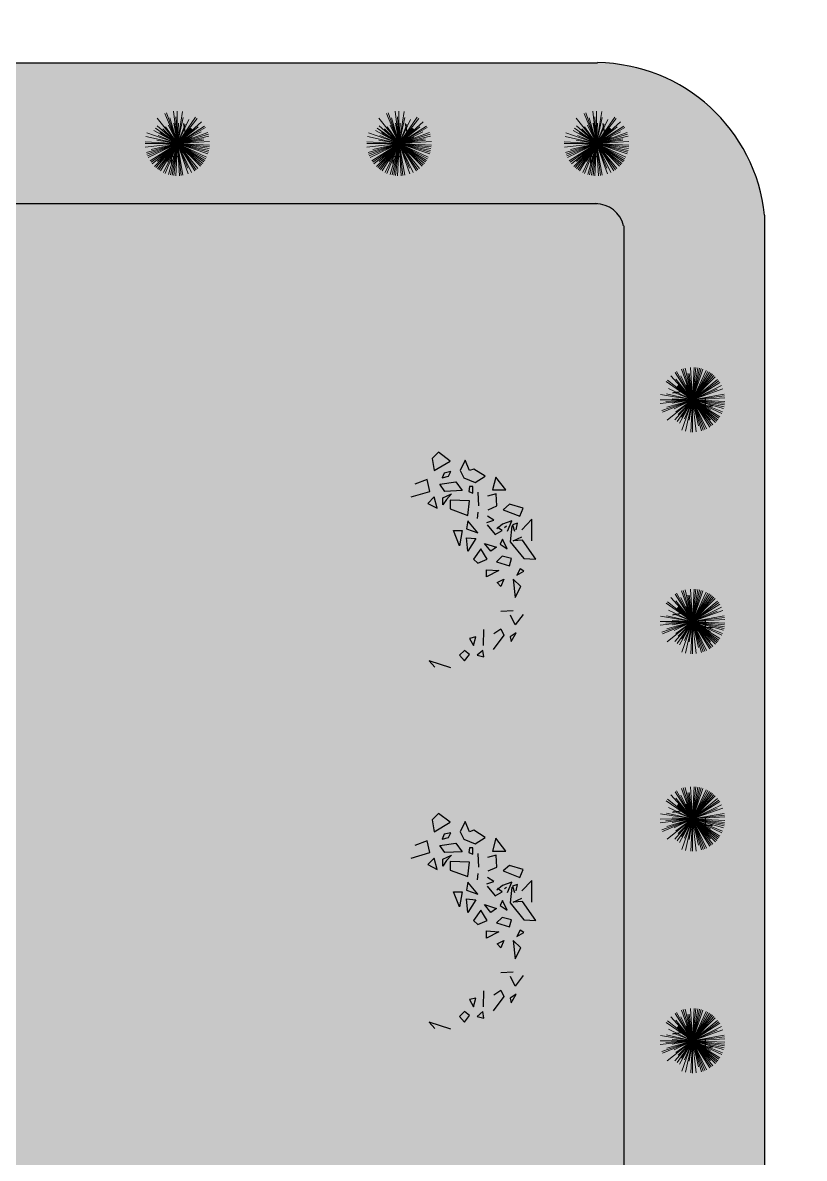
# Model space of a CAD drawing. Header units: millimetres. Extents: x -1544140 to 7445918, y -1294905 to 2019878.
# Drawn here: x 2044344 to 2047460, y 25462 to 29990 of the extents above; entities that cross this region are included whole.
import ezdxf

# ---------------------------------------------------------------- set-up
doc = ezdxf.new("R2010")
doc.units = ezdxf.units.MM
doc.header["$MEASUREMENT"] = 0
doc.layers.add('marc det', color=74, linetype='Continuous', lineweight=18)
picture_1 = doc.add_image_def('image5.png', size_in_pixel=(1482, 826))

msp = doc.modelspace()

# ---------------------------------------------------------------- hatches: boundary and pattern name
at = {"true_color": 0x8dc133, "transparency": 33554687}
h = msp.add_hatch(color=65, dxfattribs=at)
h.dxf.hatch_style = 1
h.paths.add_polyline_path([(2047302, 29222.2, 0.388077), (2046616.6, 29830.7), (2041561.2, 29830.7, 0.352206), (2040692.5, 28724.7), (2040692.5, 22046.5, 0.394381), (2042076.2, 21252.3), (2046400.7, 21252.3, 0.416277), (2047302, 22499.1)])
h.paths.add_polyline_path([(2046739.9, 29180.6, 0.351898), (2046622.3, 29268.6), (2041636.8, 29268.6, 0.326949), (2041254.7, 28728.5), (2041254.7, 22145.2, 0.386529), (2042000.4, 21814.5), (2046348.7, 21814.5, 0.417198), (2046739.9, 22444.8)], flags=16)
at = {"true_color": 0xb8d93f, "transparency": 33554687}
h = msp.add_hatch(color=63, dxfattribs=at)
h.dxf.hatch_style = 1
h.paths.add_polyline_path([(2041636.8, 29268.6, 0.326949), (2041254.7, 28728.5), (2041254.7, 22145.2, 0.386529), (2042000.4, 21814.5), (2046348.7, 21814.5, 0.417198), (2046739.9, 22444.8), (2046739.9, 29180.6, 0.351898), (2046622.3, 29268.6)])
at = {"layer": 'marc det'}
for points in [[(2045591, 27622.9), (2045613.7, 27538.4), (2045649.3, 27510.7), (2045720.9, 27459.7), (2045727.2, 27406.1), (2045788.9, 27398.9), (2045815, 27419.5), (2045854.2, 27404.1), (2045965.4, 27344.7), (2046003.9, 27363.9), (2046051.7, 27396.5), (2046093.8, 27397.1), (2046118.6, 27332.4), (2046125, 27422.5), (2046166.4, 27411.4), (2046196.9, 27440.5), (2046235.4, 27444.2), (2046283.9, 27488.6), (2046338.4, 27503.2), (2046369.5, 27544.1), (2046363.6, 27573.9), (2046386.1, 27613.1), (2046436.9, 27630.8), (2046500.8, 27643.4), (2046452.8, 27657.1), (2046414.3, 27699.8), (2046430.9, 27753.3), (2046454, 27788.8), (2046439.5, 27832.4), (2046439.4, 27878.7), (2046472.7, 27908.5), (2046434.2, 27920.2), (2046406.5, 27968.9), (2046408.6, 28019.6), (2046383.1, 28072.6), (2046346.8, 28088.6), (2046332.2, 28116.7), (2046324.9, 28153.9), (2046274.1, 28167.1), (2046245, 28192.3), (2046237.6, 28260.4), (2046248.4, 28312.8), (2046218, 28268.2), (2046185.4, 28234.7), (2046154.9, 28236.4), (2046112.7, 28266.8), (2046062.6, 28291.7), (2046021.2, 28287.5), (2045920.3, 28294.7), (2045876.6, 28378.8), (2045883.3, 28275.8), (2045836.1, 28247.2), (2045791.8, 28242.3), (2045731.6, 28211.2), (2045699.7, 28173.9), (2045651.9, 28156.8), (2045635.2, 28118.7), (2045599.7, 28069.2), (2045603.7, 28028.3), (2045535.2, 28029.5), (2045589, 27985.9), (2045546.9, 27969.9), (2045536, 27948.4), (2045520.9, 27896.7), (2045533.2, 27886), (2045539.9, 27790.7), (2045524, 27764.4), (2045542.2, 27717.7), (2045537.2, 27681.9), (2045490.1, 27645.6), (2045436.4, 27611.8), (2045487.9, 27625.8), (2045560.5, 27640.1)], [(2045591, 26182.4), (2045613.7, 26097.9), (2045649.3, 26070.2), (2045720.9, 26019.2), (2045727.2, 25965.6), (2045788.9, 25958.4), (2045815, 25979), (2045854.2, 25963.6), (2045965.4, 25904.3), (2046003.9, 25923.4), (2046051.7, 25956), (2046093.8, 25956.6), (2046118.6, 25891.9), (2046125, 25982), (2046166.4, 25970.9), (2046196.9, 26000), (2046235.4, 26003.7), (2046283.9, 26048.1), (2046338.4, 26062.7), (2046369.5, 26103.6), (2046363.6, 26133.4), (2046386.1, 26172.6), (2046436.9, 26190.3), (2046500.8, 26202.9), (2046452.8, 26216.6), (2046414.3, 26259.3), (2046430.9, 26312.8), (2046454, 26348.3), (2046439.5, 26391.9), (2046439.4, 26438.2), (2046472.7, 26468), (2046434.2, 26479.7), (2046406.5, 26528.4), (2046408.6, 26579.1), (2046383.1, 26632.1), (2046346.8, 26648.1), (2046332.2, 26676.2), (2046324.9, 26713.4), (2046274.1, 26726.6), (2046245, 26751.8), (2046237.6, 26819.9), (2046248.4, 26872.3), (2046218, 26827.7), (2046185.4, 26794.2), (2046154.9, 26795.9), (2046112.7, 26826.3), (2046062.6, 26851.2), (2046021.2, 26847), (2045920.3, 26854.2), (2045876.6, 26938.3), (2045883.3, 26835.3), (2045836.1, 26806.7), (2045791.8, 26801.8), (2045731.6, 26770.7), (2045699.7, 26733.4), (2045651.9, 26716.3), (2045635.2, 26678.2), (2045599.7, 26628.7), (2045603.7, 26587.8), (2045535.2, 26589), (2045589, 26545.4), (2045546.9, 26529.4), (2045536, 26507.9), (2045520.9, 26456.2), (2045533.2, 26445.5), (2045539.9, 26350.2), (2045524, 26323.9), (2045542.2, 26277.2), (2045537.2, 26241.4), (2045490.1, 26205.1), (2045436.4, 26171.3), (2045487.9, 26185.3), (2045560.5, 26199.6)]]:
    msp.add_hatch(color=102, dxfattribs=at).paths.add_polyline_path(points)

# ---------------------------------------------------------------- linework, layer by layer
at = {"color": 116, "lineweight": -2, "true_color": 0x136734}
for p, q in [((2044993.2, 29547.4), (2044986, 29588.7)), ((2045877.3, 29547.4), (2045870, 29588.7)), ((2046664.9, 29547.4), (2046657.6, 29588.7)), ((2046975.5, 28519.7), (2046934.2, 28512.4)), ((2046975.5, 27635.6), (2046934.2, 27628.3)), ((2046975.5, 26848.1), (2046934.2, 26840.8)), ((2046975.5, 25964), (2046934.2, 25956.7))]:
    msp.add_line(p, q, dxfattribs=at)
at = {"color": 116, "true_color": 0x136734}
for p, q in [((2044935.9, 29483.7), (2044935.9, 29429.1)), ((2045819.9, 29483.7), (2045819.9, 29429.1)), ((2046607.5, 29483.7), (2046607.5, 29429.1)), ((2044908.5, 29456.4), (2044963.2, 29456.4)), ((2045792.6, 29456.4), (2045847.3, 29456.4)), ((2046580.2, 29456.4), (2046634.8, 29456.4)), ((2047066.5, 28435), (2047066.5, 28489.7)), ((2047039.2, 28462.3), (2047093.8, 28462.3)), ((2047039.2, 27578.2), (2047093.8, 27578.2)), ((2047066.5, 27550.9), (2047066.5, 27605.6)), ((2047066.5, 26763.4), (2047066.5, 26818)), ((2047039.2, 26790.7), (2047093.8, 26790.7)), ((2047039.2, 25906.6), (2047093.8, 25906.6)), ((2047066.5, 25879.3), (2047066.5, 25933.9))]:
    msp.add_line(p, q, dxfattribs=at)
at = {"color": 96}
for p, q in [((2046001.4, 28277.3), (2045976.5, 28251.8)), ((2046048.6, 28242.3), (2046001.4, 28277.3)), ((2045976.5, 28251.8), (2045984, 28204.1)), ((2045984, 28204.1), (2046048.6, 28242.3)), ((2046108.2, 28245.4), (2046088.3, 28204.1)), ((2046125.6, 28204.1), (2046108.2, 28245.4)), ((2046143, 28210.4), (2046125.6, 28204.1)), ((2046187.7, 28181.7), (2046143, 28210.4)), ((2045956.6, 28169), (2045906.9, 28149.9)), ((2045966.6, 28121.2), (2045956.6, 28169)), ((2046023.7, 28194.5), (2046016.3, 28175.4)), ((2046016.3, 28175.4), (2046041.1, 28181.7)), ((2046051, 28200.8), (2046023.7, 28194.5)), ((2046041.1, 28181.7), (2046051, 28200.8)), ((2046088.3, 28204.1), (2046103.2, 28175.4)), ((2046103.2, 28175.4), (2046147.9, 28156.3)), ((2046147.9, 28156.3), (2046187.7, 28181.7)), ((2046230, 28178.5), (2046217.5, 28127.6)), ((2046269.7, 28127.6), (2046230, 28178.5)), ((2045892, 28098.9), (2045966.6, 28121.2)), ((2046006.3, 28149.9), (2046070.9, 28159.4)), ((2046026.2, 28121.2), (2046006.3, 28149.9)), ((2046095.8, 28124.4), (2046026.2, 28121.2)), ((2046070.9, 28159.4), (2046095.8, 28124.4)), ((2046125.6, 28140.3), (2046123.1, 28121.2)), ((2046123.1, 28121.2), (2046138, 28114.8)), ((2046138, 28140.3), (2046125.6, 28140.3)), ((2046138, 28114.8), (2046138, 28140.3)), ((2046217.5, 28127.6), (2046269.7, 28127.6)), ((2045984, 28098.9), (2045959.1, 28073.4)), ((2045996.4, 28054.3), (2045984, 28098.9)), ((2046018.7, 28095.7), (2046053.5, 28111.7)), ((2046018.7, 28067.1), (2046018.7, 28095.7)), ((2046033.7, 28089.4), (2046018.7, 28067.1)), ((2046053.5, 28111.7), (2046033.7, 28089.4)), ((2046048.6, 28086.2), (2046048.6, 28051.1)), ((2046125.6, 28083), (2046048.6, 28086.2)), ((2046118.2, 28025.6), (2046125.6, 28083)), ((2046157.9, 28118), (2046160.4, 28063.9)), ((2046232.1, 28111.8), (2046197.3, 28102.3)), ((2046234.6, 28064), (2046232.1, 28111.8)), ((2045959.1, 28073.4), (2045996.4, 28054.3)), ((2046048.6, 28051.1), (2046118.2, 28025.6)), ((2046157.9, 28038.4), (2046155.4, 28012.9)), ((2046199.8, 28048.1), (2046234.6, 28064)), ((2046284.3, 28070.4), (2046259.4, 28048.1)), ((2046259.4, 28048.1), (2046326.5, 28022.7)), ((2046338.9, 28054.5), (2046284.3, 28070.4)), ((2046326.5, 28022.7), (2046338.9, 28054.5)), ((2046118.2, 28003.4), (2046113.2, 27971.5)), ((2046157.9, 27955.6), (2046118.2, 28003.4)), ((2046194.8, 27997.1), (2046222.1, 28006.7)), ((2046195.2, 27987.4), (2046227.5, 27949.2)), ((2046222.1, 28006.7), (2046197.3, 28022.7)), ((2046256.9, 27990.8), (2046234.6, 27971.7)), ((2046294.2, 28003.5), (2046256.9, 27990.8)), ((2046264.7, 27977.9), (2046272.2, 27984.2)), ((2046276.8, 27962.1), (2046294.2, 28003.5)), ((2046294.5, 27984.2), (2046287.1, 27920.5)), ((2046316.6, 27994), (2046296.7, 27987.6)), ((2046296.7, 27987.6), (2046304.1, 27962.1)), ((2046311.6, 27968.5), (2046316.6, 27994)), ((2046373.7, 28009.9), (2046334, 27968.5)), ((2046373.7, 27923.9), (2046373.7, 28009.9)), ((2046085.8, 27904.6), (2046061, 27965.1)), ((2046061, 27965.1), (2046095.8, 27965.1)), ((2046095.8, 27965.1), (2046085.8, 27904.6)), ((2046113.2, 27971.5), (2046157.9, 27955.6)), ((2046227.5, 27949.2), (2046254.8, 27965.1)), ((2046254.8, 27965.1), (2046237.4, 27977.9)), ((2046299.5, 27923.7), (2046334.3, 27939.6)), ((2046113.2, 27936.5), (2046150.4, 27933.3)), ((2046118.2, 27882.3), (2046113.2, 27936.5)), ((2046150.4, 27933.3), (2046118.2, 27882.3)), ((2046210.1, 27882.3), (2046185.2, 27914.1)), ((2046185.2, 27914.1), (2046232.4, 27898.2)), ((2046232.4, 27898.2), (2046210.1, 27882.3)), ((2046257.3, 27930.1), (2046247.3, 27911)), ((2046247.3, 27911), (2046274.7, 27891.9)), ((2046274.7, 27891.9), (2046257.3, 27930.1)), ((2046287.1, 27920.5), (2046341.7, 27853.6)), ((2046336.8, 27926.9), (2046299.5, 27923.7)), ((2046389, 27850.5), (2046336.8, 27926.9)), ((2046170.3, 27891.9), (2046140.5, 27850.5)), ((2046140.5, 27850.5), (2046157.9, 27834.5)), ((2046157.9, 27834.5), (2046195.2, 27850.5)), ((2046195.2, 27850.5), (2046170.3, 27891.9)), ((2046254.8, 27863.2), (2046232.4, 27840.9)), ((2046292.1, 27853.6), (2046254.8, 27863.2)), ((2046284.6, 27825), (2046292.1, 27853.6)), ((2046341.7, 27853.6), (2046389, 27850.5)), ((2046192.7, 27780.4), (2046192.7, 27809)), ((2046192.7, 27809), (2046242.4, 27805.8)), ((2046242.4, 27805.8), (2046192.7, 27780.4)), ((2046232.4, 27840.9), (2046284.6, 27825)), ((2046326.9, 27812.2), (2046314.4, 27786.7)), ((2046314.4, 27786.7), (2046341.7, 27802.7)), ((2046341.7, 27802.7), (2046326.9, 27812.2)), ((2046234.9, 27758.1), (2046262.3, 27770.8)), ((2046249.8, 27742.1), (2046234.9, 27758.1)), ((2046262.3, 27770.8), (2046249.8, 27742.1)), ((2046299.5, 27770.8), (2046307, 27697.5)), ((2046329.3, 27742.1), (2046299.5, 27770.8)), ((2046307, 27697.5), (2046329.3, 27742.1)), ((2046249.8, 27643.4), (2046299.5, 27646.6)), ((2046306.6, 27589.4), (2046289.2, 27627.6)), ((2046338.9, 27630.8), (2046306.6, 27589.4)), ((2046150.4, 27541.4), (2046125.6, 27535.1)), ((2046125.6, 27535.1), (2046140.5, 27506.4)), ((2046140.5, 27506.4), (2046150.4, 27541.4)), ((2046180.3, 27506.4), (2046182.7, 27570.1)), ((2046261.9, 27548), (2046219.7, 27490.7)), ((2046222.1, 27554.4), (2046249.5, 27573.5)), ((2046249.5, 27573.5), (2046261.9, 27548)), ((2046311.6, 27557.6), (2046286.8, 27541.6)), ((2046286.8, 27541.6), (2046291.7, 27522.5)), ((2046291.7, 27522.5), (2046311.6, 27557.6)), ((2046105.7, 27487.3), (2046085.8, 27468.2)), ((2046125.6, 27471.4), (2046105.7, 27487.3)), ((2046177.8, 27487.3), (2046155.4, 27468.2)), ((2046182.7, 27461.8), (2046177.8, 27487.3)), ((2045964.1, 27445.9), (2045986.5, 27420.4)), ((2046051, 27417.2), (2045964.1, 27445.9)), ((2046085.8, 27468.2), (2046105.7, 27445.9)), ((2046105.7, 27445.9), (2046125.6, 27471.4)), ((2046155.4, 27468.2), (2046182.7, 27461.8)), ((2046001.4, 26836.8), (2045976.5, 26811.3)), ((2045976.5, 26811.3), (2045984, 26763.6)), ((2046048.6, 26801.8), (2046001.4, 26836.8)), ((2045984, 26763.6), (2046048.6, 26801.8)), ((2046108.2, 26804.9), (2046088.3, 26763.6)), ((2046088.3, 26763.6), (2046103.2, 26734.9)), ((2046125.6, 26763.6), (2046108.2, 26804.9)), ((2046143, 26769.9), (2046125.6, 26763.6)), ((2046187.7, 26741.2), (2046143, 26769.9)), ((2045956.6, 26728.5), (2045906.9, 26709.4)), ((2045966.6, 26680.7), (2045956.6, 26728.5)), ((2046006.3, 26709.4), (2046070.9, 26718.9)), ((2046023.7, 26754), (2046016.3, 26734.9)), ((2046016.3, 26734.9), (2046041.1, 26741.2)), ((2046051, 26760.3), (2046023.7, 26754)), ((2046041.1, 26741.2), (2046051, 26760.3)), ((2046070.9, 26718.9), (2046095.8, 26683.9)), ((2046103.2, 26734.9), (2046147.9, 26715.8)), ((2046147.9, 26715.8), (2046187.7, 26741.2)), ((2046230, 26738), (2046217.5, 26687.1)), ((2046269.7, 26687.1), (2046230, 26738)), ((2045892, 26658.4), (2045966.6, 26680.7)), ((2046026.2, 26680.7), (2046006.3, 26709.4)), ((2046018.7, 26655.2), (2046053.5, 26671.2)), ((2046095.8, 26683.9), (2046026.2, 26680.7)), ((2046053.5, 26671.2), (2046033.7, 26648.9)), ((2046125.6, 26699.8), (2046123.1, 26680.7)), ((2046123.1, 26680.7), (2046138, 26674.3)), ((2046138, 26699.8), (2046125.6, 26699.8)), ((2046138, 26674.3), (2046138, 26699.8)), ((2046157.9, 26677.5), (2046160.4, 26623.4)), ((2046232.1, 26671.3), (2046197.3, 26661.8)), ((2046217.5, 26687.1), (2046269.7, 26687.1)), ((2046234.6, 26623.5), (2046232.1, 26671.3)), ((2045984, 26658.4), (2045959.1, 26632.9)), ((2045959.1, 26632.9), (2045996.4, 26613.8)), ((2045996.4, 26613.8), (2045984, 26658.4)), ((2046018.7, 26626.6), (2046018.7, 26655.2)), ((2046033.7, 26648.9), (2046018.7, 26626.6)), ((2046048.6, 26645.7), (2046048.6, 26610.6)), ((2046125.6, 26642.5), (2046048.6, 26645.7)), ((2046118.2, 26585.1), (2046125.6, 26642.5)), ((2046284.3, 26629.9), (2046259.4, 26607.6)), ((2046338.9, 26614), (2046284.3, 26629.9)), ((2046048.6, 26610.6), (2046118.2, 26585.1)), ((2046157.9, 26597.9), (2046155.4, 26572.4)), ((2046222.1, 26566.2), (2046197.3, 26582.2)), ((2046199.8, 26607.6), (2046234.6, 26623.5)), ((2046259.4, 26607.6), (2046326.5, 26582.2)), ((2046326.5, 26582.2), (2046338.9, 26614)), ((2046118.2, 26562.9), (2046113.2, 26531)), ((2046157.9, 26515.1), (2046118.2, 26562.9)), ((2046194.8, 26556.6), (2046222.1, 26566.2)), ((2046195.2, 26546.9), (2046227.5, 26508.7)), ((2046256.9, 26550.3), (2046234.6, 26531.2)), ((2046254.8, 26524.6), (2046237.4, 26537.4)), ((2046294.2, 26563), (2046256.9, 26550.3)), ((2046264.7, 26537.4), (2046272.2, 26543.7)), ((2046276.8, 26521.6), (2046294.2, 26563)), ((2046294.5, 26543.7), (2046287.1, 26480)), ((2046316.6, 26553.5), (2046296.7, 26547.1)), ((2046296.7, 26547.1), (2046304.1, 26521.6)), ((2046311.6, 26528), (2046316.6, 26553.5)), ((2046373.7, 26569.4), (2046334, 26528)), ((2046373.7, 26483.4), (2046373.7, 26569.4)), ((2046085.8, 26464.1), (2046061, 26524.6)), ((2046061, 26524.6), (2046095.8, 26524.6)), ((2046095.8, 26524.6), (2046085.8, 26464.1)), ((2046113.2, 26531), (2046157.9, 26515.1)), ((2046113.2, 26496), (2046150.4, 26492.8)), ((2046118.2, 26441.8), (2046113.2, 26496)), ((2046150.4, 26492.8), (2046118.2, 26441.8)), ((2046227.5, 26508.7), (2046254.8, 26524.6)), ((2046257.3, 26489.6), (2046247.3, 26470.5)), ((2046274.7, 26451.4), (2046257.3, 26489.6)), ((2046299.5, 26483.2), (2046334.3, 26499.1)), ((2046170.3, 26451.4), (2046140.5, 26410)), ((2046195.2, 26410), (2046170.3, 26451.4)), ((2046210.1, 26441.8), (2046185.2, 26473.6)), ((2046185.2, 26473.6), (2046232.4, 26457.7)), ((2046232.4, 26457.7), (2046210.1, 26441.8)), ((2046247.3, 26470.5), (2046274.7, 26451.4)), ((2046287.1, 26480), (2046341.7, 26413.1)), ((2046336.8, 26486.4), (2046299.5, 26483.2)), ((2046389, 26410), (2046336.8, 26486.4)), ((2046140.5, 26410), (2046157.9, 26394)), ((2046157.9, 26394), (2046195.2, 26410)), ((2046254.8, 26422.7), (2046232.4, 26400.4)), ((2046232.4, 26400.4), (2046284.6, 26384.5)), ((2046292.1, 26413.1), (2046254.8, 26422.7)), ((2046284.6, 26384.5), (2046292.1, 26413.1)), ((2046341.7, 26413.1), (2046389, 26410)), ((2046192.7, 26339.9), (2046192.7, 26368.5)), ((2046192.7, 26368.5), (2046242.4, 26365.3)), ((2046242.4, 26365.3), (2046192.7, 26339.9)), ((2046326.9, 26371.7), (2046314.4, 26346.2)), ((2046314.4, 26346.2), (2046341.7, 26362.2)), ((2046341.7, 26362.2), (2046326.9, 26371.7)), ((2046234.9, 26317.6), (2046262.3, 26330.3)), ((2046249.8, 26301.6), (2046234.9, 26317.6)), ((2046262.3, 26330.3), (2046249.8, 26301.6)), ((2046299.5, 26330.3), (2046307, 26257)), ((2046329.3, 26301.6), (2046299.5, 26330.3)), ((2046307, 26257), (2046329.3, 26301.6)), ((2046249.8, 26202.9), (2046299.5, 26206.1)), ((2046306.6, 26148.9), (2046289.2, 26187.1)), ((2046338.9, 26190.3), (2046306.6, 26148.9)), ((2046180.3, 26065.9), (2046182.7, 26129.6)), ((2046222.1, 26113.9), (2046249.5, 26133)), ((2046249.5, 26133), (2046261.9, 26107.5)), ((2046150.4, 26100.9), (2046125.6, 26094.6)), ((2046125.6, 26094.6), (2046140.5, 26065.9)), ((2046140.5, 26065.9), (2046150.4, 26100.9)), ((2046261.9, 26107.5), (2046219.7, 26050.2)), ((2046311.6, 26117.1), (2046286.8, 26101.1)), ((2046286.8, 26101.1), (2046291.7, 26082)), ((2046291.7, 26082), (2046311.6, 26117.1)), ((2046105.7, 26046.8), (2046085.8, 26027.7)), ((2046125.6, 26030.9), (2046105.7, 26046.8)), ((2046177.8, 26046.8), (2046155.4, 26027.7)), ((2046182.7, 26021.3), (2046177.8, 26046.8)), ((2045964.1, 26005.4), (2045986.5, 25979.9)), ((2046051, 25976.7), (2045964.1, 26005.4)), ((2046085.8, 26027.7), (2046105.7, 26005.4)), ((2046105.7, 26005.4), (2046125.6, 26030.9)), ((2046155.4, 26027.7), (2046182.7, 26021.3))]:
    msp.add_line(p, q, dxfattribs=at)
for points in [[(2041561.2, 29830.7), (2046636, 29830.7)], [(2041636.8, 29268.6), (2046636, 29268.6)], [(2047302, 29222.2), (2047302, 22147.4)], [(2046739.9, 29180.6), (2046739.9, 22201.7)]]:
    msp.add_lwpolyline(points)
for radius, start in [(679.4, 5.9777), (117.2, 14.4217)]:
    msp.add_arc((2046626.3, 29151.4), radius, start, 89.182)
at = {"layer": 'marc det', "color": 116, "true_color": 0x136734}
for p, q in [((2044960.2, 29508.7), (2044910.2, 29627.6)), ((2044960.2, 29508.7), (2044916.9, 29630.2)), ((2044960.2, 29508.7), (2044945, 29636.8)), ((2044960.2, 29508.7), (2044953.6, 29614.6)), ((2044960.2, 29508.7), (2044959.5, 29637.7)), ((2044960.2, 29508.7), (2044981.1, 29636)), ((2045844.3, 29508.7), (2045794.3, 29627.6)), ((2045844.3, 29508.7), (2045801, 29630.2)), ((2045844.3, 29508.7), (2045829.1, 29636.8)), ((2045844.3, 29508.7), (2045837.7, 29614.6)), ((2045844.3, 29508.7), (2045843.5, 29637.7)), ((2045844.3, 29508.7), (2045865.1, 29636)), ((2046631.9, 29508.7), (2046581.8, 29627.6)), ((2046631.9, 29508.7), (2046588.5, 29630.2)), ((2046631.9, 29508.7), (2046616.7, 29636.8)), ((2046631.9, 29508.7), (2046625.3, 29614.6)), ((2046631.9, 29508.7), (2046631.1, 29637.7)), ((2046631.9, 29508.7), (2046652.7, 29636)), ((2044960.2, 29508.7), (2044872.8, 29570)), ((2044872.8, 29570), (2044960.2, 29508.7)), ((2044960.2, 29508.7), (2044879.2, 29609.1)), ((2044960.2, 29508.7), (2044880.3, 29579.3)), ((2044960.2, 29508.7), (2044912.5, 29575.2)), ((2044960.2, 29508.7), (2044924.3, 29582.1)), ((2044960.2, 29508.7), (2044930.2, 29610.7)), ((2044960.2, 29508.7), (2044946.1, 29589)), ((2044959, 29507.3), (2045033, 29612.9)), ((2045033, 29612.9), (2044959, 29507.3)), ((2044959, 29507.3), (2045038.8, 29608.6)), ((2044960.2, 29508.7), (2044983.2, 29612.2)), ((2044960.2, 29508.7), (2045005.6, 29604.4)), ((2044960.2, 29508.7), (2045055.8, 29595.2)), ((2044960.2, 29508.7), (2044964.3, 29590)), ((2044960.2, 29508.7), (2044990.9, 29584)), ((2044960.2, 29508.7), (2045069, 29578)), ((2044960.2, 29508.7), (2045042.6, 29575.2)), ((2044960.2, 29508.7), (2045072.7, 29571.8)), ((2044960.2, 29508.7), (2045014, 29569.6)), ((2045844.3, 29508.7), (2045756.9, 29570)), ((2045756.9, 29570), (2045844.3, 29508.7)), ((2045844.3, 29508.7), (2045763.3, 29609.1)), ((2045844.3, 29508.7), (2045764.3, 29579.3)), ((2045844.3, 29508.7), (2045796.5, 29575.2)), ((2045844.3, 29508.7), (2045808.4, 29582.1)), ((2045844.3, 29508.7), (2045814.3, 29610.7)), ((2045844.3, 29508.7), (2045830.2, 29589)), ((2045843.1, 29507.3), (2045917.1, 29612.9)), ((2045917.1, 29612.9), (2045843.1, 29507.3)), ((2045843.1, 29507.3), (2045922.9, 29608.6)), ((2045844.3, 29508.7), (2045867.3, 29612.2)), ((2045844.3, 29508.7), (2045889.7, 29604.4)), ((2045844.3, 29508.7), (2045939.9, 29595.2)), ((2045844.3, 29508.7), (2045848.4, 29590)), ((2045844.3, 29508.7), (2045874.9, 29584)), ((2045844.3, 29508.7), (2045953.1, 29578)), ((2045844.3, 29508.7), (2045926.7, 29575.2)), ((2045844.3, 29508.7), (2045956.8, 29571.8)), ((2045844.3, 29508.7), (2045898, 29569.6)), ((2046631.9, 29508.7), (2046544.4, 29570)), ((2046544.4, 29570), (2046631.9, 29508.7)), ((2046631.9, 29508.7), (2046550.9, 29609.1)), ((2046631.9, 29508.7), (2046551.9, 29579.3)), ((2046631.9, 29508.7), (2046584.1, 29575.2)), ((2046631.9, 29508.7), (2046596, 29582.1)), ((2046631.9, 29508.7), (2046601.8, 29610.7)), ((2046631.9, 29508.7), (2046617.7, 29589)), ((2046630.6, 29507.3), (2046704.6, 29612.9)), ((2046704.6, 29612.9), (2046630.6, 29507.3)), ((2046630.6, 29507.3), (2046710.4, 29608.6)), ((2046631.9, 29508.7), (2046654.8, 29612.2)), ((2046631.9, 29508.7), (2046677.2, 29604.4)), ((2046631.9, 29508.7), (2046727.5, 29595.2)), ((2046631.9, 29508.7), (2046635.9, 29590)), ((2046631.9, 29508.7), (2046662.5, 29584)), ((2046631.9, 29508.7), (2046740.6, 29578)), ((2046631.9, 29508.7), (2046714.2, 29575.2)), ((2046631.9, 29508.7), (2046744.3, 29571.8)), ((2046631.9, 29508.7), (2046685.6, 29569.6)), ((2044960.2, 29508.7), (2044834.4, 29536.7)), ((2044960.2, 29508.7), (2044838.3, 29550.6)), ((2044960.2, 29508.7), (2044866.4, 29559.8)), ((2044960.2, 29508.7), (2044884, 29539.8)), ((2044960.2, 29508.7), (2044890.4, 29552)), ((2044960.2, 29508.7), (2044901.9, 29566.3)), ((2044960.2, 29508.7), (2045017.3, 29566.5)), ((2044960.2, 29508.7), (2045055.3, 29555.2)), ((2044960.2, 29508.7), (2045081.7, 29552)), ((2044960.2, 29508.7), (2045083.9, 29545.2)), ((2044960.2, 29508.7), (2045085.8, 29538.2)), ((2044960.2, 29508.7), (2045019.6, 29533.8)), ((2044960.2, 29508.7), (2045064.6, 29527.1)), ((2045844.3, 29508.7), (2045718.4, 29536.7)), ((2045844.3, 29508.7), (2045722.4, 29550.6)), ((2045844.3, 29508.7), (2045750.5, 29559.8)), ((2045844.3, 29508.7), (2045768.1, 29539.8)), ((2045844.3, 29508.7), (2045774.5, 29552)), ((2045844.3, 29508.7), (2045786, 29566.3)), ((2045844.3, 29508.7), (2045901.4, 29566.5)), ((2045844.3, 29508.7), (2045939.4, 29555.2)), ((2045844.3, 29508.7), (2045965.7, 29552)), ((2045844.3, 29508.7), (2045968, 29545.2)), ((2045844.3, 29508.7), (2045969.8, 29538.2)), ((2045844.3, 29508.7), (2045903.7, 29533.8)), ((2045844.3, 29508.7), (2045948.6, 29527.1)), ((2046631.9, 29508.7), (2046506, 29536.7)), ((2046631.9, 29508.7), (2046509.9, 29550.6)), ((2046631.9, 29508.7), (2046538.1, 29559.8)), ((2046631.9, 29508.7), (2046555.7, 29539.8)), ((2046631.9, 29508.7), (2046562, 29552)), ((2046631.9, 29508.7), (2046573.5, 29566.3)), ((2046631.9, 29508.7), (2046688.9, 29566.5)), ((2046631.9, 29508.7), (2046727, 29555.2)), ((2046631.9, 29508.7), (2046753.3, 29552)), ((2046631.9, 29508.7), (2046755.5, 29545.2)), ((2046631.9, 29508.7), (2046757.4, 29538.2)), ((2046631.9, 29508.7), (2046691.3, 29533.8)), ((2046631.9, 29508.7), (2046736.2, 29527.1)), ((2044960.2, 29508.7), (2044831.3, 29508)), ((2044960.2, 29508.7), (2044831.5, 29515.2)), ((2044960.2, 29508.7), (2044832.2, 29493.5)), ((2044960.2, 29508.7), (2044836.5, 29472.3)), ((2044960.2, 29508.7), (2044838.8, 29465.4)), ((2044960.2, 29508.7), (2044841.4, 29458.7)), ((2044960.2, 29508.7), (2044844.4, 29452.1)), ((2044960.2, 29508.7), (2044851.5, 29439.5)), ((2044960.2, 29508.7), (2044855.5, 29433.5)), ((2044960.2, 29508.7), (2044855.8, 29484.2)), ((2044960.2, 29508.7), (2044859.9, 29427.7)), ((2044960.2, 29508.7), (2044869.6, 29417)), ((2044960.2, 29508.7), (2044874.9, 29412.1)), ((2044960.2, 29508.7), (2044878.9, 29522)), ((2044960.2, 29508.7), (2044880.4, 29407.4)), ((2044960.2, 29508.7), (2044880.6, 29436.7)), ((2044886.2, 29403.1), (2044960.2, 29508.7)), ((2044960.2, 29508.7), (2044886.2, 29403.1)), ((2044960.2, 29508.7), (2044892.3, 29399.2)), ((2044960.2, 29508.7), (2044905, 29392.2)), ((2044960.2, 29508.7), (2044911.6, 29389.3)), ((2044960.2, 29508.7), (2044920.7, 29436.2)), ((2044960.2, 29508.7), (2044925.3, 29384.6)), ((2044960.2, 29508.7), (2044932.3, 29382.9)), ((2044960.2, 29508.7), (2044939.4, 29381.5)), ((2044960.2, 29508.7), (2044946.6, 29380.5)), ((2044960.2, 29508.7), (2044953.8, 29380)), ((2044960.2, 29508.7), (2045065.5, 29521.2)), ((2044960.2, 29508.7), (2045088.9, 29516.7)), ((2044960.2, 29508.7), (2045089, 29502.3)), ((2044960.2, 29508.7), (2045003.5, 29387.3)), ((2044960.2, 29508.7), (2044975.4, 29380.7)), ((2044960.2, 29508.7), (2044982.6, 29381.7)), ((2044960.2, 29508.7), (2044968.2, 29380)), ((2044960.2, 29508.7), (2045001.7, 29410.3)), ((2044960.2, 29508.7), (2045016.9, 29392.9)), ((2044960.2, 29508.7), (2045029.5, 29400)), ((2044960.2, 29508.7), (2045035.5, 29404)), ((2044960.2, 29508.7), (2045041.2, 29408.4)), ((2044960.2, 29508.7), (2045051.9, 29418.1)), ((2044960.2, 29508.7), (2045056.9, 29423.4)), ((2044960.2, 29508.7), (2045061.5, 29428.9)), ((2045065.8, 29434.7), (2044960.2, 29508.7)), ((2044960.2, 29508.7), (2045069.8, 29440.8)), ((2044960.2, 29508.7), (2045073.4, 29447)), ((2044960.2, 29508.7), (2045076.7, 29453.5)), ((2044960.2, 29508.7), (2045086.1, 29480.8)), ((2044960.2, 29508.7), (2045087.5, 29487.9)), ((2044960.2, 29508.7), (2045088.4, 29495.1)), ((2044960.2, 29508.7), (2045082.2, 29466.9)), ((2044960.2, 29508.7), (2045084.3, 29473.8)), ((2045844.3, 29508.7), (2045715.4, 29508)), ((2045844.3, 29508.7), (2045715.5, 29515.2)), ((2045844.3, 29508.7), (2045716.3, 29493.5)), ((2045844.3, 29508.7), (2045720.6, 29472.3)), ((2045844.3, 29508.7), (2045722.9, 29465.4)), ((2045844.3, 29508.7), (2045725.5, 29458.7)), ((2045844.3, 29508.7), (2045728.5, 29452.1)), ((2045844.3, 29508.7), (2045735.5, 29439.5)), ((2045844.3, 29508.7), (2045739.6, 29433.5)), ((2045844.3, 29508.7), (2045739.9, 29484.2)), ((2045844.3, 29508.7), (2045744, 29427.7)), ((2045844.3, 29508.7), (2045753.7, 29417)), ((2045844.3, 29508.7), (2045759, 29412.1)), ((2045844.3, 29508.7), (2045763, 29522)), ((2045844.3, 29508.7), (2045764.5, 29407.4)), ((2045844.3, 29508.7), (2045764.7, 29436.7)), ((2045770.3, 29403.1), (2045844.3, 29508.7)), ((2045844.3, 29508.7), (2045770.3, 29403.1)), ((2045844.3, 29508.7), (2045776.4, 29399.2)), ((2045844.3, 29508.7), (2045789.1, 29392.2)), ((2045844.3, 29508.7), (2045795.7, 29389.3)), ((2045844.3, 29508.7), (2045804.8, 29436.2)), ((2045844.3, 29508.7), (2045809.3, 29384.6)), ((2045844.3, 29508.7), (2045816.4, 29382.9)), ((2045844.3, 29508.7), (2045823.5, 29381.5)), ((2045844.3, 29508.7), (2045830.6, 29380.5)), ((2045844.3, 29508.7), (2045837.8, 29380)), ((2045844.3, 29508.7), (2045949.5, 29521.2)), ((2045844.3, 29508.7), (2045973, 29516.7)), ((2045844.3, 29508.7), (2045973.1, 29502.3)), ((2045844.3, 29508.7), (2045887.6, 29387.3)), ((2045844.3, 29508.7), (2045859.5, 29380.7)), ((2045844.3, 29508.7), (2045866.7, 29381.7)), ((2045844.3, 29508.7), (2045852.3, 29380)), ((2045844.3, 29508.7), (2045885.8, 29410.3)), ((2045844.3, 29508.7), (2045900.9, 29392.9)), ((2045844.3, 29508.7), (2045913.5, 29400)), ((2045844.3, 29508.7), (2045919.5, 29404)), ((2045844.3, 29508.7), (2045925.3, 29408.4)), ((2045844.3, 29508.7), (2045936, 29418.1)), ((2045844.3, 29508.7), (2045941, 29423.4)), ((2045844.3, 29508.7), (2045945.6, 29428.9)), ((2045949.9, 29434.7), (2045844.3, 29508.7)), ((2045844.3, 29508.7), (2045953.9, 29440.8)), ((2045844.3, 29508.7), (2045957.5, 29447)), ((2045844.3, 29508.7), (2045960.8, 29453.5)), ((2045844.3, 29508.7), (2045970.2, 29480.8)), ((2045844.3, 29508.7), (2045971.5, 29487.9)), ((2045844.3, 29508.7), (2045972.5, 29495.1)), ((2045844.3, 29508.7), (2045966.3, 29466.9)), ((2045844.3, 29508.7), (2045968.4, 29473.8)), ((2046631.9, 29508.7), (2046502.9, 29508)), ((2046631.9, 29508.7), (2046503.1, 29515.2)), ((2046631.9, 29508.7), (2046503.8, 29493.5)), ((2046631.9, 29508.7), (2046508.2, 29472.3)), ((2046631.9, 29508.7), (2046510.4, 29465.4)), ((2046631.9, 29508.7), (2046513, 29458.7)), ((2046631.9, 29508.7), (2046516, 29452.1)), ((2046631.9, 29508.7), (2046523.1, 29439.5)), ((2046631.9, 29508.7), (2046527.2, 29433.5)), ((2046631.9, 29508.7), (2046527.5, 29484.2)), ((2046631.9, 29508.7), (2046531.5, 29427.7)), ((2046631.9, 29508.7), (2046541.2, 29417)), ((2046631.9, 29508.7), (2046546.5, 29412.1)), ((2046631.9, 29508.7), (2046550.5, 29522)), ((2046631.9, 29508.7), (2046552.1, 29407.4)), ((2046631.9, 29508.7), (2046552.3, 29436.7)), ((2046557.9, 29403.1), (2046631.9, 29508.7)), ((2046631.9, 29508.7), (2046557.9, 29403.1)), ((2046631.9, 29508.7), (2046563.9, 29399.2)), ((2046631.9, 29508.7), (2046576.6, 29392.2)), ((2046631.9, 29508.7), (2046583.2, 29389.3)), ((2046631.9, 29508.7), (2046592.3, 29436.2)), ((2046631.9, 29508.7), (2046596.9, 29384.6)), ((2046631.9, 29508.7), (2046603.9, 29382.9)), ((2046631.9, 29508.7), (2046611, 29381.5)), ((2046631.9, 29508.7), (2046618.2, 29380.5)), ((2046631.9, 29508.7), (2046625.4, 29380)), ((2046631.9, 29508.7), (2046737.1, 29521.2)), ((2046631.9, 29508.7), (2046760.5, 29516.7)), ((2046631.9, 29508.7), (2046760.6, 29502.3)), ((2046631.9, 29508.7), (2046675.2, 29387.3)), ((2046631.9, 29508.7), (2046647.1, 29380.7)), ((2046631.9, 29508.7), (2046654.2, 29381.7)), ((2046631.9, 29508.7), (2046639.9, 29380)), ((2046631.9, 29508.7), (2046673.3, 29410.3)), ((2046631.9, 29508.7), (2046688.5, 29392.9)), ((2046631.9, 29508.7), (2046701.1, 29400)), ((2046631.9, 29508.7), (2046707.1, 29404)), ((2046631.9, 29508.7), (2046712.8, 29408.4)), ((2046631.9, 29508.7), (2046723.6, 29418.1)), ((2046631.9, 29508.7), (2046728.5, 29423.4)), ((2046631.9, 29508.7), (2046733.1, 29428.9)), ((2046737.5, 29434.7), (2046631.9, 29508.7)), ((2046631.9, 29508.7), (2046741.4, 29440.8)), ((2046631.9, 29508.7), (2046745.1, 29447)), ((2046631.9, 29508.7), (2046748.4, 29453.5)), ((2046631.9, 29508.7), (2046757.7, 29480.8)), ((2046631.9, 29508.7), (2046759.1, 29487.9)), ((2046631.9, 29508.7), (2046760.1, 29495.1)), ((2046631.9, 29508.7), (2046753.8, 29466.9)), ((2046631.9, 29508.7), (2046756, 29473.8)), ((2047014.2, 28486.7), (2046927.7, 28582.3)), ((2047014.2, 28486.7), (2046944.9, 28595.4)), ((2047014.2, 28486.7), (2046951.1, 28599.2)), ((2047014.2, 28486.7), (2046967.7, 28581.8)), ((2047014.2, 28486.7), (2046970.9, 28608.1)), ((2047014.2, 28486.7), (2046977.7, 28610.4)), ((2047014.2, 28486.7), (2046984.7, 28612.2)), ((2047014.2, 28486.7), (2046995.8, 28591)), ((2047014.2, 28486.7), (2047001.7, 28591.9)), ((2047014.2, 28486.7), (2047006.2, 28615.4)), ((2047014.2, 28486.7), (2047020.6, 28615.5)), ((2047014.2, 28486.7), (2047027.8, 28614.9)), ((2047014.2, 28486.7), (2047035, 28613.9)), ((2047014.2, 28486.7), (2047042.1, 28612.6)), ((2047014.2, 28486.7), (2047049.1, 28610.8)), ((2047014.2, 28486.7), (2047056, 28608.6)), ((2047014.2, 28486.7), (2047069.4, 28603.2)), ((2047014.2, 28486.7), (2047075.9, 28599.9)), ((2047014.2, 28486.7), (2047082.1, 28596.3)), ((2047088.2, 28592.3), (2047014.2, 28486.7)), ((2047014.2, 28486.7), (2047094, 28588)), ((2047014.2, 28486.7), (2047099.5, 28583.3)), ((2047014.2, 28486.7), (2047104.8, 28578.4)), ((2047015.6, 28485.5), (2046910, 28559.4)), ((2046910, 28559.4), (2047015.6, 28485.5)), ((2047015.6, 28485.5), (2046914.3, 28565.2)), ((2047014.2, 28486.7), (2046918.5, 28532.1)), ((2047014.2, 28486.7), (2046947.7, 28569)), ((2047014.2, 28486.7), (2046953.3, 28540.4)), ((2047014.2, 28486.7), (2046956.4, 28543.8)), ((2047014.2, 28486.7), (2046989.1, 28546.1)), ((2047014.2, 28486.7), (2047114.5, 28567.7)), ((2047014.2, 28486.7), (2047118.9, 28561.9)), ((2047014.2, 28486.7), (2047122.9, 28555.9)), ((2047014.2, 28486.7), (2047130, 28543.3)), ((2047014.2, 28486.7), (2047135.6, 28530)), ((2047014.2, 28486.7), (2047112.6, 28528.2)), ((2047014.2, 28486.7), (2046885.2, 28485.9)), ((2047014.2, 28486.7), (2046886.1, 28471.5)), ((2047014.2, 28486.7), (2046886.9, 28507.5)), ((2047014.2, 28486.7), (2046892.7, 28443.4)), ((2047014.2, 28486.7), (2046895.3, 28436.6)), ((2047014.2, 28486.7), (2046908.3, 28480.1)), ((2047014.2, 28486.7), (2046910.7, 28509.7)), ((2047014.2, 28486.7), (2046912.2, 28456.7)), ((2047014.2, 28486.7), (2046913.8, 28405.7)), ((2047014.2, 28486.7), (2046932.9, 28490.8)), ((2047014.2, 28486.7), (2046933.9, 28472.6)), ((2047014.2, 28486.7), (2046938.9, 28517.3)), ((2047014.2, 28486.7), (2046940.8, 28450.8)), ((2047014.2, 28486.7), (2046943.6, 28406.7)), ((2047014.2, 28486.7), (2046947.7, 28438.9)), ((2047014.2, 28486.7), (2046952.9, 28399.3)), ((2046952.9, 28399.3), (2047014.2, 28486.7)), ((2047014.2, 28486.7), (2046956.6, 28428.4)), ((2047014.2, 28486.7), (2046963.1, 28392.9)), ((2047014.2, 28486.7), (2046970.9, 28416.9)), ((2047014.2, 28486.7), (2046972.3, 28364.7)), ((2047014.2, 28486.7), (2046983.1, 28410.5)), ((2047014.2, 28486.7), (2046986.2, 28360.8)), ((2047014.2, 28486.7), (2047000.9, 28405.4)), ((2047014.2, 28486.7), (2047007.7, 28357.9)), ((2047014.2, 28486.7), (2047141.2, 28509)), ((2047014.2, 28486.7), (2047142.2, 28501.9)), ((2047014.2, 28486.7), (2047142.9, 28494.7)), ((2047014.2, 28486.7), (2047050.6, 28363)), ((2047014.2, 28486.7), (2047029.4, 28358.7)), ((2047014.2, 28486.7), (2047014.9, 28357.8)), ((2047014.2, 28486.7), (2047138.3, 28451.7)), ((2047014.2, 28486.7), (2047140, 28458.7)), ((2047014.2, 28486.7), (2047141.4, 28465.9)), ((2047014.2, 28486.7), (2047142.9, 28480.2)), ((2047014.2, 28486.7), (2047142.4, 28473)), ((2047014.2, 28486.7), (2047115.5, 28406.9)), ((2047014.2, 28486.7), (2047110.8, 28401.3)), ((2047014.2, 28486.7), (2047105.9, 28396.1)), ((2047014.2, 28486.7), (2047086.2, 28407.1)), ((2047119.8, 28412.7), (2047014.2, 28486.7)), ((2047014.2, 28486.7), (2047119.8, 28412.7)), ((2047014.2, 28486.7), (2047123.7, 28418.7)), ((2047014.2, 28486.7), (2047130.7, 28431.4)), ((2047014.2, 28486.7), (2047133.6, 28438.1)), ((2047014.2, 28486.7), (2047095.2, 28386.4)), ((2047014.2, 28486.7), (2047089.4, 28382)), ((2047014.2, 28486.7), (2047083.4, 28377.9)), ((2047014.2, 28486.7), (2047070.8, 28370.9)), ((2047014.2, 28486.7), (2047057.5, 28365.2)), ((2047014.2, 28486.7), (2047064.2, 28367.9)), ((2047014.2, 28486.7), (2047086.7, 28447.1)), ((2047014.2, 28486.7), (2047038.7, 28382.3)), ((2047014.2, 27602.6), (2046944.9, 27711.4)), ((2047014.2, 27602.6), (2046951.1, 27715.1)), ((2047014.2, 27602.6), (2046970.9, 27724.1)), ((2047014.2, 27602.6), (2046977.7, 27726.3)), ((2047014.2, 27602.6), (2046984.7, 27728.1)), ((2047014.2, 27602.6), (2047006.2, 27731.3)), ((2047014.2, 27602.6), (2047020.6, 27731.4)), ((2047014.2, 27602.6), (2047027.8, 27730.8)), ((2047014.2, 27602.6), (2047035, 27729.9)), ((2047014.2, 27602.6), (2047042.1, 27728.5)), ((2047014.2, 27602.6), (2047049.1, 27726.7)), ((2047014.2, 27602.6), (2047056, 27724.6)), ((2047014.2, 27602.6), (2047069.4, 27719.1)), ((2047014.2, 27602.6), (2047075.9, 27715.8)), ((2047014.2, 27602.6), (2047082.1, 27712.2)), ((2047015.6, 27601.4), (2046910, 27675.4)), ((2046910, 27675.4), (2047015.6, 27601.4)), ((2047015.6, 27601.4), (2046914.3, 27681.2)), ((2047014.2, 27602.6), (2046927.7, 27698.2)), ((2047014.2, 27602.6), (2046947.7, 27685)), ((2047014.2, 27602.6), (2046967.7, 27697.7)), ((2047014.2, 27602.6), (2046995.8, 27707)), ((2047014.2, 27602.6), (2047001.7, 27707.8)), ((2047088.2, 27708.2), (2047014.2, 27602.6)), ((2047014.2, 27602.6), (2047094, 27703.9)), ((2047014.2, 27602.6), (2047099.5, 27699.3)), ((2047014.2, 27602.6), (2047104.8, 27694.3)), ((2047014.2, 27602.6), (2047114.5, 27683.6)), ((2047014.2, 27602.6), (2047118.9, 27677.8)), ((2047014.2, 27602.6), (2047122.9, 27671.9)), ((2047014.2, 27602.6), (2046886.9, 27623.5)), ((2047014.2, 27602.6), (2046910.7, 27625.6)), ((2047014.2, 27602.6), (2046918.5, 27648)), ((2047014.2, 27602.6), (2046938.9, 27633.3)), ((2047014.2, 27602.6), (2046953.3, 27656.3)), ((2047014.2, 27602.6), (2046956.4, 27659.7)), ((2047014.2, 27602.6), (2046989.1, 27662)), ((2047014.2, 27602.6), (2047130, 27659.2)), ((2047014.2, 27602.6), (2047135.6, 27645.9)), ((2047014.2, 27602.6), (2047112.6, 27644.1)), ((2047014.2, 27602.6), (2047141.2, 27625)), ((2047014.2, 27602.6), (2046885.2, 27601.8)), ((2047014.2, 27602.6), (2046886.1, 27587.4)), ((2047014.2, 27602.6), (2046892.7, 27559.3)), ((2047014.2, 27602.6), (2046895.3, 27552.6)), ((2047014.2, 27602.6), (2046908.3, 27596)), ((2047014.2, 27602.6), (2046912.2, 27572.6)), ((2047014.2, 27602.6), (2046913.8, 27521.6)), ((2047014.2, 27602.6), (2046932.9, 27606.7)), ((2047014.2, 27602.6), (2046933.9, 27588.5)), ((2047014.2, 27602.6), (2046940.8, 27566.7)), ((2047014.2, 27602.6), (2046943.6, 27522.7)), ((2047014.2, 27602.6), (2046947.7, 27554.9)), ((2047014.2, 27602.6), (2046952.9, 27515.2)), ((2046952.9, 27515.2), (2047014.2, 27602.6)), ((2047014.2, 27602.6), (2046956.6, 27544.3)), ((2047014.2, 27602.6), (2046963.1, 27508.8)), ((2047014.2, 27602.6), (2046970.9, 27532.8)), ((2047014.2, 27602.6), (2046972.3, 27480.7)), ((2047014.2, 27602.6), (2046983.1, 27526.4)), ((2047014.2, 27602.6), (2046986.2, 27476.7)), ((2047014.2, 27602.6), (2047000.9, 27521.3)), ((2047014.2, 27602.6), (2047007.7, 27473.8)), ((2047014.2, 27602.6), (2047142.2, 27617.8)), ((2047014.2, 27602.6), (2047142.9, 27610.6)), ((2047014.2, 27602.6), (2047050.6, 27478.9)), ((2047014.2, 27602.6), (2047029.4, 27474.6)), ((2047014.2, 27602.6), (2047014.9, 27473.7)), ((2047014.2, 27602.6), (2047138.3, 27567.7)), ((2047014.2, 27602.6), (2047140, 27574.7)), ((2047014.2, 27602.6), (2047141.4, 27581.8)), ((2047014.2, 27602.6), (2047142.9, 27596.2)), ((2047014.2, 27602.6), (2047142.4, 27588.9)), ((2047014.2, 27602.6), (2047115.5, 27522.8)), ((2047014.2, 27602.6), (2047110.8, 27517.3)), ((2047014.2, 27602.6), (2047105.9, 27512)), ((2047014.2, 27602.6), (2047086.2, 27523)), ((2047119.8, 27528.6), (2047014.2, 27602.6)), ((2047014.2, 27602.6), (2047119.8, 27528.6)), ((2047014.2, 27602.6), (2047123.7, 27534.7)), ((2047014.2, 27602.6), (2047130.7, 27547.4)), ((2047014.2, 27602.6), (2047133.6, 27554)), ((2047014.2, 27602.6), (2047095.2, 27502.3)), ((2047014.2, 27602.6), (2047089.4, 27497.9)), ((2047014.2, 27602.6), (2047083.4, 27493.9)), ((2047014.2, 27602.6), (2047070.8, 27486.8)), ((2047014.2, 27602.6), (2047057.5, 27481.2)), ((2047014.2, 27602.6), (2047064.2, 27483.8)), ((2047014.2, 27602.6), (2047086.7, 27563.1)), ((2047014.2, 27602.6), (2047038.7, 27498.2)), ((2047014.2, 26815.1), (2047006.2, 26943.7)), ((2047014.2, 26815.1), (2047020.6, 26943.8)), ((2047014.2, 26815.1), (2047027.8, 26943.3)), ((2047014.2, 26815.1), (2047035, 26942.3)), ((2047014.2, 26815.1), (2046927.7, 26910.7)), ((2047014.2, 26815.1), (2046944.9, 26923.8)), ((2047014.2, 26815.1), (2046947.7, 26897.4)), ((2047014.2, 26815.1), (2046951.1, 26927.5)), ((2047014.2, 26815.1), (2046967.7, 26910.2)), ((2047014.2, 26815.1), (2046970.9, 26936.5)), ((2047014.2, 26815.1), (2046977.7, 26938.7)), ((2047014.2, 26815.1), (2046984.7, 26940.6)), ((2047014.2, 26815.1), (2046995.8, 26919.4)), ((2047014.2, 26815.1), (2047001.7, 26920.3)), ((2047014.2, 26815.1), (2047042.1, 26940.9)), ((2047014.2, 26815.1), (2047049.1, 26939.2)), ((2047014.2, 26815.1), (2047056, 26937)), ((2047014.2, 26815.1), (2047069.4, 26931.6)), ((2047014.2, 26815.1), (2047075.9, 26928.3)), ((2047014.2, 26815.1), (2047082.1, 26924.6)), ((2047088.2, 26920.7), (2047014.2, 26815.1)), ((2047014.2, 26815.1), (2047094, 26916.3)), ((2047014.2, 26815.1), (2047099.5, 26911.7)), ((2047014.2, 26815.1), (2047104.8, 26906.8)), ((2047015.6, 26813.8), (2046910, 26887.8)), ((2046910, 26887.8), (2047015.6, 26813.8)), ((2047015.6, 26813.8), (2046914.3, 26893.6)), ((2047014.2, 26815.1), (2046918.5, 26860.4)), ((2047014.2, 26815.1), (2046953.3, 26868.8)), ((2047014.2, 26815.1), (2046956.4, 26872.1)), ((2047014.2, 26815.1), (2046989.1, 26874.5)), ((2047014.2, 26815.1), (2047114.5, 26896)), ((2047014.2, 26815.1), (2047118.9, 26890.3)), ((2047014.2, 26815.1), (2047122.9, 26884.3)), ((2047014.2, 26815.1), (2047130, 26871.7)), ((2047014.2, 26815.1), (2047135.6, 26858.4)), ((2047014.2, 26815.1), (2047112.6, 26856.5)), ((2047014.2, 26815.1), (2046885.2, 26814.3)), ((2047014.2, 26815.1), (2046886.1, 26799.9)), ((2047014.2, 26815.1), (2046886.9, 26835.9)), ((2047014.2, 26815.1), (2046892.7, 26771.7)), ((2047014.2, 26815.1), (2046895.3, 26765)), ((2047014.2, 26815.1), (2046908.3, 26808.5)), ((2047014.2, 26815.1), (2046910.7, 26838)), ((2047014.2, 26815.1), (2046912.2, 26785)), ((2047014.2, 26815.1), (2046913.8, 26734.1)), ((2047014.2, 26815.1), (2046932.9, 26819.1)), ((2047014.2, 26815.1), (2046933.9, 26800.9)), ((2047014.2, 26815.1), (2046938.9, 26845.7)), ((2047014.2, 26815.1), (2046940.8, 26779.2)), ((2047014.2, 26815.1), (2046943.6, 26735.1)), ((2047014.2, 26815.1), (2046947.7, 26767.3)), ((2047014.2, 26815.1), (2046952.9, 26727.6)), ((2046952.9, 26727.6), (2047014.2, 26815.1)), ((2047014.2, 26815.1), (2046956.6, 26756.7)), ((2047014.2, 26815.1), (2046963.1, 26721.2)), ((2047014.2, 26815.1), (2046970.9, 26745.2)), ((2047014.2, 26815.1), (2046972.3, 26693.1)), ((2047014.2, 26815.1), (2046983.1, 26738.9)), ((2047014.2, 26815.1), (2046986.2, 26689.2)), ((2047014.2, 26815.1), (2047000.9, 26733.7)), ((2047014.2, 26815.1), (2047007.7, 26686.3)), ((2047014.2, 26815.1), (2047141.2, 26837.4)), ((2047014.2, 26815.1), (2047142.2, 26830.3)), ((2047014.2, 26815.1), (2047142.9, 26823.1)), ((2047014.2, 26815.1), (2047050.6, 26691.4)), ((2047014.2, 26815.1), (2047029.4, 26687)), ((2047014.2, 26815.1), (2047014.9, 26686.1)), ((2047014.2, 26815.1), (2047138.3, 26780.1)), ((2047014.2, 26815.1), (2047140, 26787.1)), ((2047014.2, 26815.1), (2047141.4, 26794.2)), ((2047014.2, 26815.1), (2047142.9, 26808.6)), ((2047014.2, 26815.1), (2047142.4, 26801.4)), ((2047014.2, 26815.1), (2047115.5, 26735.3)), ((2047014.2, 26815.1), (2047110.8, 26729.7)), ((2047014.2, 26815.1), (2047105.9, 26724.4)), ((2047014.2, 26815.1), (2047086.2, 26735.5)), ((2047119.8, 26741.1), (2047014.2, 26815.1)), ((2047014.2, 26815.1), (2047119.8, 26741.1)), ((2047014.2, 26815.1), (2047123.7, 26747.1)), ((2047014.2, 26815.1), (2047130.7, 26759.8)), ((2047014.2, 26815.1), (2047133.6, 26766.4)), ((2047014.2, 26815.1), (2047095.2, 26714.7)), ((2047014.2, 26815.1), (2047089.4, 26710.3)), ((2047014.2, 26815.1), (2047083.4, 26706.3)), ((2047014.2, 26815.1), (2047070.8, 26699.2)), ((2047014.2, 26815.1), (2047057.5, 26693.6)), ((2047014.2, 26815.1), (2047064.2, 26696.2)), ((2047014.2, 26815.1), (2047086.7, 26775.5)), ((2047014.2, 26815.1), (2047038.7, 26710.6)), ((2047014.2, 25931), (2046944.9, 26039.7)), ((2047014.2, 25931), (2046951.1, 26043.5)), ((2047014.2, 25931), (2046970.9, 26052.4)), ((2047014.2, 25931), (2046977.7, 26054.7)), ((2047014.2, 25931), (2046984.7, 26056.5)), ((2047014.2, 25931), (2047001.7, 26036.2)), ((2047014.2, 25931), (2047006.2, 26059.7)), ((2047014.2, 25931), (2047020.6, 26059.8)), ((2047014.2, 25931), (2047027.8, 26059.2)), ((2047014.2, 25931), (2047035, 26058.2)), ((2047014.2, 25931), (2047042.1, 26056.8)), ((2047014.2, 25931), (2047049.1, 26055.1)), ((2047014.2, 25931), (2047056, 26052.9)), ((2047014.2, 25931), (2047069.4, 26047.5)), ((2047014.2, 25931), (2047075.9, 26044.2)), ((2047014.2, 25931), (2047082.1, 26040.6)), ((2047088.2, 26036.6), (2047014.2, 25931)), ((2047015.6, 25929.8), (2046910, 26003.7)), ((2046910, 26003.7), (2047015.6, 25929.8)), ((2047015.6, 25929.8), (2046914.3, 26009.5)), ((2047014.2, 25931), (2046927.7, 26026.6)), ((2047014.2, 25931), (2046947.7, 26013.3)), ((2047014.2, 25931), (2046967.7, 26026.1)), ((2047014.2, 25931), (2046995.8, 26035.3)), ((2047014.2, 25931), (2047094, 26032.3)), ((2047014.2, 25931), (2047099.5, 26027.6)), ((2047014.2, 25931), (2047104.8, 26022.7)), ((2047014.2, 25931), (2047114.5, 26012)), ((2047014.2, 25931), (2047118.9, 26006.2)), ((2047014.2, 25931), (2047122.9, 26000.2)), ((2047014.2, 25931), (2046886.9, 25951.8)), ((2047014.2, 25931), (2046910.7, 25953.9)), ((2047014.2, 25931), (2046918.5, 25976.4)), ((2047014.2, 25931), (2046938.9, 25961.6)), ((2047014.2, 25931), (2046953.3, 25984.7)), ((2047014.2, 25931), (2046956.4, 25988)), ((2047014.2, 25931), (2046989.1, 25990.4)), ((2047014.2, 25931), (2047130, 25987.6)), ((2047014.2, 25931), (2047135.6, 25974.3)), ((2047014.2, 25931), (2047112.6, 25972.4)), ((2047014.2, 25931), (2047141.2, 25953.3)), ((2047014.2, 25931), (2047142.2, 25946.2)), ((2047014.2, 25931), (2046885.2, 25930.2)), ((2047014.2, 25931), (2046886.1, 25915.8)), ((2047014.2, 25931), (2046892.7, 25887.7)), ((2047014.2, 25931), (2046895.3, 25880.9)), ((2047014.2, 25931), (2046908.3, 25924.4)), ((2047014.2, 25931), (2046912.2, 25901)), ((2047014.2, 25931), (2046913.8, 25850)), ((2047014.2, 25931), (2046932.9, 25935.1)), ((2047014.2, 25931), (2046933.9, 25916.8)), ((2047014.2, 25931), (2046940.8, 25895.1)), ((2047014.2, 25931), (2046943.6, 25851)), ((2047014.2, 25931), (2046947.7, 25883.2)), ((2047014.2, 25931), (2046952.9, 25843.6)), ((2046952.9, 25843.6), (2047014.2, 25931)), ((2047014.2, 25931), (2046956.6, 25872.7)), ((2047014.2, 25931), (2046963.1, 25837.2)), ((2047014.2, 25931), (2046970.9, 25861.2)), ((2047014.2, 25931), (2046972.3, 25809)), ((2047014.2, 25931), (2046983.1, 25854.8)), ((2047014.2, 25931), (2046986.2, 25805.1)), ((2047014.2, 25931), (2047000.9, 25849.7)), ((2047014.2, 25931), (2047007.7, 25802.2)), ((2047014.2, 25931), (2047142.9, 25939)), ((2047014.2, 25931), (2047050.6, 25807.3)), ((2047014.2, 25931), (2047029.4, 25802.9)), ((2047014.2, 25931), (2047014.9, 25802)), ((2047014.2, 25931), (2047138.3, 25896)), ((2047014.2, 25931), (2047140, 25903)), ((2047014.2, 25931), (2047141.4, 25910.1)), ((2047014.2, 25931), (2047142.9, 25924.5)), ((2047014.2, 25931), (2047142.4, 25917.3)), ((2047014.2, 25931), (2047115.5, 25851.2)), ((2047014.2, 25931), (2047110.8, 25845.6)), ((2047014.2, 25931), (2047105.9, 25840.4)), ((2047014.2, 25931), (2047086.2, 25851.4)), ((2047119.8, 25857), (2047014.2, 25931)), ((2047014.2, 25931), (2047119.8, 25857)), ((2047014.2, 25931), (2047123.7, 25863)), ((2047014.2, 25931), (2047130.7, 25875.7)), ((2047014.2, 25931), (2047133.6, 25882.3)), ((2047014.2, 25931), (2047095.2, 25830.7)), ((2047014.2, 25931), (2047089.4, 25826.3)), ((2047014.2, 25931), (2047083.4, 25822.2)), ((2047014.2, 25931), (2047070.8, 25815.1)), ((2047014.2, 25931), (2047057.5, 25809.5)), ((2047014.2, 25931), (2047064.2, 25812.2)), ((2047014.2, 25931), (2047086.7, 25891.4)), ((2047014.2, 25931), (2047038.7, 25826.6))]:
    msp.add_line(p, q, dxfattribs=at)

# ---------------------------------------------------------------- pictures from other files: only their frames are drawn
image = msp.add_image(picture_1, insert=(2023694, -11872.3), size_in_units=(114264.1, 63685.7))
image.dxf.flags = 7

doc.saveas('drawing.dxf')
